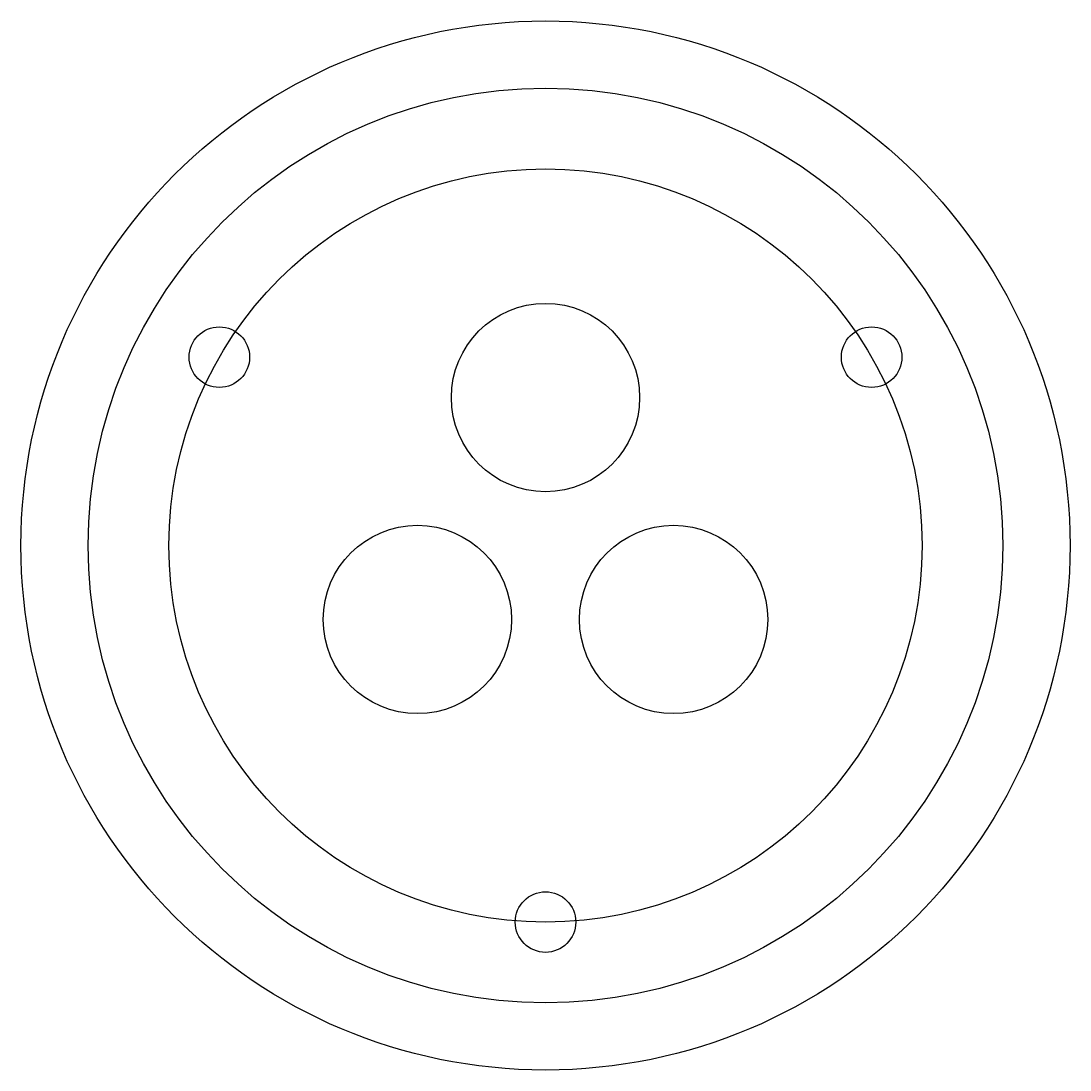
# Model space of a CAD drawing. Header units: millimetres. Extents: x -19.5 to 19.5, y -1 to 38.
import ezdxf

# ---------------------------------------------------------------- set-up
doc = ezdxf.new("R2010")
doc.units = ezdxf.units.MM
doc.layers.get('0').update_dxf_attribs({"linetype": 'CONTINUOUS'})

msp = doc.modelspace()

# ---------------------------------------------------------------- linework, layer by layer
for centre, radius in [((0, 18.5), 19.5), ((0, 18.5), 17), ((0, 18.5), 14), ((0, 24), 3.5), ((-12.124, 25.5), 1.125), ((12.124, 25.5), 1.125), ((-4.763, 15.75), 3.5), ((4.763, 15.75), 3.5), ((0, 4.5), 1.125)]:
    msp.add_circle(centre, radius)

doc.saveas('drawing.dxf')
